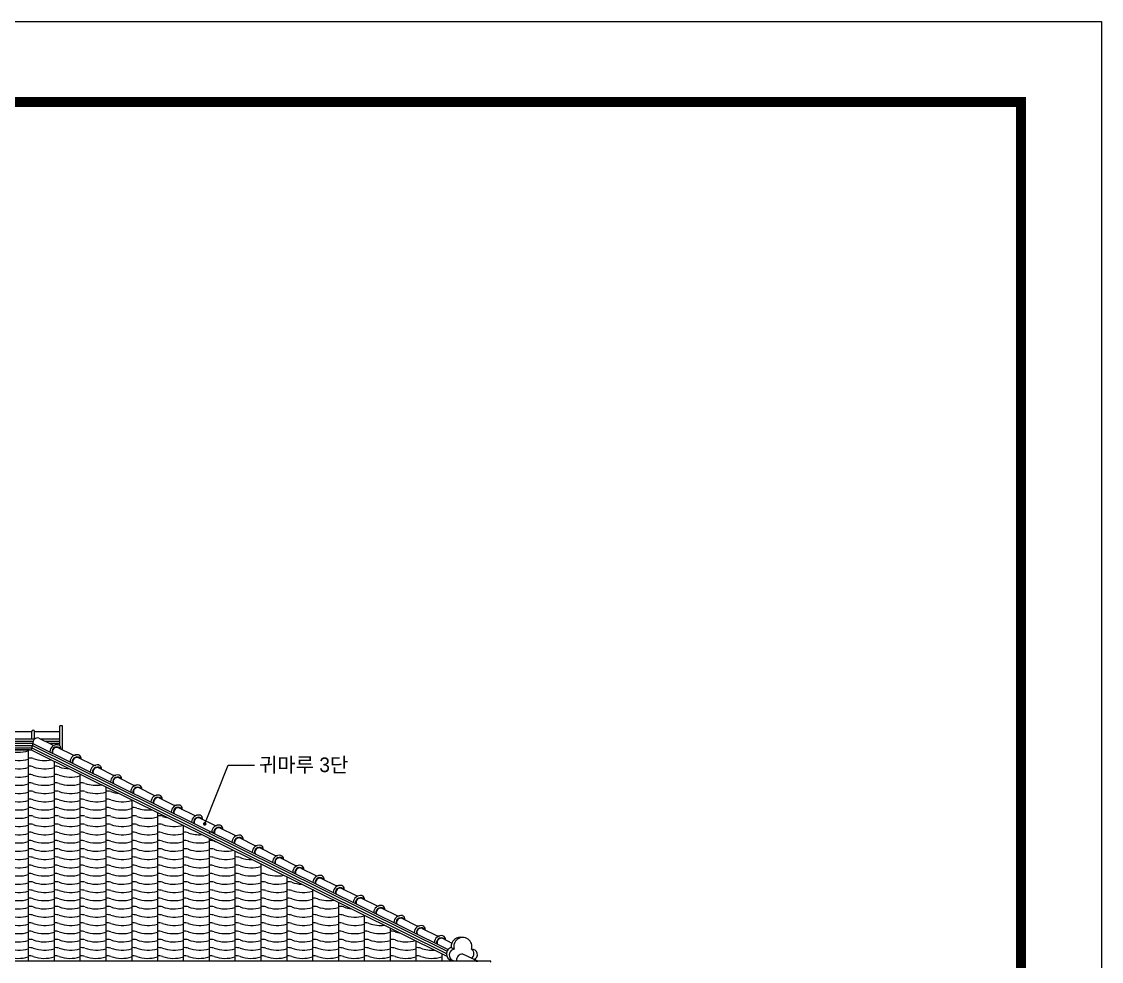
# Model space of a CAD drawing. Extents: x 101185 to 134825, y -129942 to -106182.
# Drawn here: x 123013 to 134825, y -116461 to -106182 of the extents above; entities that cross this region are included whole.
import ezdxf

# ---------------------------------------------------------------- set-up
doc = ezdxf.new("R2010")
doc.units = 0
doc.header["$LTSCALE"] = 50
doc.header["$MEASUREMENT"] = 0
for name, color, linetype in [('COR', 4, 'CONTINUOUS'), ('DIM', 7, 'CONTINUOUS'), ('ele-3', 6, 'CONTINUOUS'), ('HAT', 5, 'CONTINUOUS'), ('HATCH', 5, 'CONTINUOUS'), ('WAL', 3, 'CONTINUOUS'), ('WALLI', 4, 'CONTINUOUS'), ('WID', 4, 'CONTINUOUS')]:
    doc.layers.add(name, color=color, linetype=linetype)
doc.styles.add('현창', font='HYWULM_0.TTF')

# ---------------------------------------------------------------- blocks, each defined once
blk = doc.blocks.new('20')
at = {"layer": 'COR', "linetype": 'Continuous', "const_width": 270}
blk.add_lwpolyline([(230424, -2398), (230424, -57398), (308324, -57398), (308324, -2398)], close=True, dxfattribs=at)
at = {"layer": 'HAT'}
for p, q in [((226424, -198), (310524, -198)), ((310524, -198), (310524, -59598))]:
    blk.add_line(p, q, dxfattribs=at)

msp = doc.modelspace()

# ---------------------------------------------------------------- linework, layer by layer
at = {"layer": 'DIM'}
for p, q in [((123137, -114077), (123119, -114148)), ((125016, -114957), (125273, -114315)), ((125273, -114315), (125561, -114315))]:
    msp.add_line(p, q, dxfattribs=at)
at = {"layer": 'DIM', "const_width": 19.8}
msp.add_lwpolyline([(125006, -114957, 1), (125026, -114957, 1)], format="xyb", close=True, dxfattribs=at)
at = {"layer": 'ele-3'}
for p, q in [((112669, -114052), (123140, -114052)), ((112672, -114076), (123137, -114076)), ((112677, -114100), (123131, -114100)), ((123131, -114100), (127667, -116351)), ((123268, -114052), (123430, -114052)), ((123316, -114076), (123430, -114076)), ((112683, -114124), (123125, -114124)), ((123125, -114124), (127661, -116375))]:
    msp.add_line(p, q, dxfattribs=at)
at = {"layer": 'HAT'}
msp.add_line((127745, -116328), (127710, -116308), dxfattribs=at)
for centre, radius, start, end in [((122982, -113801), 373, 250.7046, 286.2204), ((122982, -113891), 373, 250.7046, 286.2204), ((122982, -113982), 373, 250.7046, 286.2204), ((123100, -114384), 147, 73.7335, 95.5336), ((123100, -114474), 147, 73.7335, 95.5336), ((123264, -113891), 373, 250.7046, 281.4962), ((123264, -113982), 373, 250.7046, 286.2204), ((123383, -114474), 147, 73.7335, 95.5336), ((123547, -113982), 373, 250.7046, 268.1692), ((122982, -114072), 373, 250.7046, 286.2204), ((123100, -114565), 147, 73.7335, 95.5336), ((123264, -114072), 373, 250.7046, 286.2204), ((123383, -114565), 147, 73.7335, 95.5336), ((123547, -114072), 373, 250.7046, 286.2204), ((123665, -114565), 147, 90.8529, 95.5336), ((122982, -114162), 373, 250.7046, 286.2204), ((123100, -114655), 147, 73.7335, 95.5336), ((123264, -114162), 373, 250.7046, 286.2204), ((123383, -114655), 147, 73.7335, 95.5336), ((123547, -114162), 373, 250.7046, 286.2204), ((123665, -114655), 147, 73.7335, 95.5336), ((123830, -114162), 373, 250.7046, 279.1902), ((122982, -114252), 373, 250.7046, 286.2204), ((122982, -114342), 373, 250.7046, 286.2204), ((123100, -114745), 147, 73.7335, 95.5336), ((123100, -114835), 147, 73.7335, 95.5336), ((123264, -114252), 373, 250.7046, 286.2204), ((123264, -114342), 373, 250.7046, 286.2204), ((123383, -114745), 147, 73.7335, 95.5336), ((123383, -114835), 147, 73.7335, 95.5336), ((123547, -114252), 373, 250.7046, 286.2204), ((123547, -114342), 373, 250.7046, 286.2204), ((123665, -114745), 147, 73.7335, 95.5336), ((123665, -114835), 147, 73.7335, 95.5336), ((123830, -114252), 373, 250.7046, 286.2204), ((123830, -114342), 373, 250.7046, 286.2204), ((123948, -114745), 147, 73.7335, 95.5336), ((123948, -114835), 147, 73.7335, 95.5336), ((124112, -114252), 373, 250.7046, 264.6064), ((124112, -114342), 373, 250.7046, 286.2204), ((122982, -114432), 373, 250.7046, 286.2204), ((123100, -114925), 147, 73.7335, 95.5336), ((123264, -114432), 373, 250.7046, 286.2204), ((123383, -114925), 147, 73.7335, 95.5336), ((123547, -114432), 373, 250.7046, 286.2204), ((123665, -114925), 147, 73.7335, 95.5336), ((123830, -114432), 373, 250.7046, 286.2204), ((123948, -114925), 147, 73.7335, 95.5336), ((124112, -114432), 373, 250.7046, 286.2204), ((124231, -114925), 147, 73.7335, 95.5336), ((124395, -114432), 373, 250.7046, 276.7463), ((122982, -114523), 373, 250.7046, 286.2204), ((123100, -115015), 147, 73.7335, 95.5336), ((123264, -114523), 373, 250.7046, 286.2204), ((123383, -115015), 147, 73.7335, 95.5336), ((123547, -114523), 373, 250.7046, 286.2204), ((123665, -115015), 147, 73.7335, 95.5336), ((123830, -114523), 373, 250.7046, 286.2204), ((123948, -115015), 147, 73.7335, 95.5336), ((124112, -114523), 373, 250.7046, 286.2204), ((124231, -115015), 147, 73.7335, 95.5336), ((124395, -114523), 373, 250.7046, 286.2204), ((124513, -115015), 147, 73.7335, 95.5336), ((124678, -114523), 373, 250.7046, 260.3396), ((122982, -114613), 373, 250.7046, 286.2204), ((123100, -115106), 147, 73.7335, 95.5336), ((123100, -115196), 147, 73.7335, 95.5336), ((123264, -114613), 373, 250.7046, 286.2204), ((123383, -115106), 147, 73.7335, 95.5336), ((123383, -115196), 147, 73.7335, 95.5336), ((123547, -114613), 373, 250.7046, 286.2204), ((123665, -115106), 147, 73.7335, 95.5336), ((123665, -115196), 147, 73.7335, 95.5336), ((123830, -114613), 373, 250.7046, 286.2204), ((123948, -115106), 147, 73.7335, 95.5336), ((123948, -115196), 147, 73.7335, 95.5336), ((124112, -114613), 373, 250.7046, 286.2204), ((124231, -115106), 147, 73.7335, 95.5336), ((124231, -115196), 147, 73.7335, 95.5336), ((124395, -114613), 373, 250.7046, 286.2204), ((124513, -115106), 147, 73.7335, 95.5336), ((124513, -115196), 147, 73.7335, 95.5336), ((124678, -114613), 373, 250.7046, 286.2204), ((124796, -115196), 147, 73.7335, 95.5336), ((125079, -115196), 147, 73.7335, 95.5336), ((122982, -114703), 373, 250.7046, 286.2204), ((122982, -114793), 373, 250.7046, 286.2204), ((123100, -115286), 147, 73.7335, 95.5336), ((123264, -114703), 373, 250.7046, 286.2204), ((123264, -114793), 373, 250.7046, 286.2204), ((123383, -115286), 147, 73.7335, 95.5336), ((123547, -114703), 373, 250.7046, 286.2204), ((123547, -114793), 373, 250.7046, 286.2204), ((123665, -115286), 147, 73.7335, 95.5336), ((123830, -114703), 373, 250.7046, 286.2204), ((123830, -114793), 373, 250.7046, 286.2204), ((123948, -115286), 147, 73.7335, 95.5336), ((124112, -114703), 373, 250.7046, 286.2204), ((124112, -114793), 373, 250.7046, 286.2204), ((124231, -115286), 147, 73.7335, 95.5336), ((124395, -114703), 373, 250.7046, 286.2204), ((124395, -114793), 373, 250.7046, 286.2204), ((124513, -115286), 147, 73.7335, 95.5336), ((124678, -114703), 373, 250.7046, 286.2204), ((124678, -114793), 373, 250.7046, 286.2204), ((124796, -115286), 147, 73.7335, 95.5336), ((124960, -114703), 373, 250.7046, 274.131), ((124960, -114793), 373, 250.7046, 286.2204), ((125079, -115286), 147, 73.7335, 95.5336), ((125243, -114793), 373, 250.7046, 254.5746), ((122982, -114883), 373, 250.7046, 286.2204), ((123100, -115376), 147, 73.7335, 95.5336), ((123264, -114883), 373, 250.7046, 286.2204), ((123383, -115376), 147, 73.7335, 95.5336), ((123547, -114883), 373, 250.7046, 286.2204), ((123665, -115376), 147, 73.7335, 95.5336), ((123830, -114883), 373, 250.7046, 286.2204), ((123948, -115376), 147, 73.7335, 95.5336), ((124112, -114883), 373, 250.7046, 286.2204), ((124231, -115376), 147, 73.7335, 95.5336), ((124395, -114883), 373, 250.7046, 286.2204), ((124513, -115376), 147, 73.7335, 95.5336), ((124678, -114883), 373, 250.7046, 286.2204), ((124796, -115376), 147, 73.7335, 95.5336), ((124960, -114883), 373, 250.7046, 286.2204), ((125079, -115376), 147, 73.7335, 95.5336), ((125243, -114883), 373, 250.7046, 283.684), ((122982, -114973), 373, 250.7046, 286.2204), ((123100, -115466), 147, 73.7335, 95.5336), ((123264, -114973), 373, 250.7046, 286.2204), ((123383, -115466), 147, 73.7335, 95.5336), ((123547, -114973), 373, 250.7046, 286.2204), ((123665, -115466), 147, 73.7335, 95.5336), ((123830, -114973), 373, 250.7046, 286.2204), ((123948, -115466), 147, 73.7335, 95.5336), ((124112, -114973), 373, 250.7046, 286.2204), ((124231, -115466), 147, 73.7335, 95.5336), ((124395, -114973), 373, 250.7046, 286.2204), ((124513, -115466), 147, 73.7335, 95.5336), ((124678, -114973), 373, 250.7046, 286.2204), ((124796, -115466), 147, 73.7335, 95.5336), ((124960, -114973), 373, 250.7046, 286.2204), ((125079, -115466), 147, 73.7335, 95.5336), ((125243, -114973), 373, 250.7046, 286.2204), ((125361, -115466), 147, 73.7335, 95.5336), ((125526, -114973), 373, 250.7046, 271.2952), ((122982, -115064), 373, 250.7046, 286.2204), ((122982, -115154), 373, 250.7046, 286.2204), ((123100, -115556), 147, 73.7335, 95.5336), ((123100, -115647), 147, 73.7335, 95.5336), ((123264, -115064), 373, 250.7046, 286.2204), ((123264, -115154), 373, 250.7046, 286.2204), ((123383, -115556), 147, 73.7335, 95.5336), ((123383, -115647), 147, 73.7335, 95.5336), ((123547, -115064), 373, 250.7046, 286.2204), ((123547, -115154), 373, 250.7046, 286.2204), ((123665, -115556), 147, 73.7335, 95.5336), ((123665, -115647), 147, 73.7335, 95.5336), ((123830, -115064), 373, 250.7046, 286.2204), ((123830, -115154), 373, 250.7046, 286.2204), ((123948, -115556), 147, 73.7335, 95.5336), ((123948, -115647), 147, 73.7335, 95.5336), ((124112, -115064), 373, 250.7046, 286.2204), ((124112, -115154), 373, 250.7046, 286.2204), ((124231, -115556), 147, 73.7335, 95.5336), ((124231, -115647), 147, 73.7335, 95.5336), ((124395, -115064), 373, 250.7046, 286.2204), ((124395, -115154), 373, 250.7046, 286.2204), ((124513, -115556), 147, 73.7335, 95.5336), ((124513, -115647), 147, 73.7335, 95.5336), ((124678, -115064), 373, 250.7046, 286.2204), ((124678, -115154), 373, 250.7046, 286.2204), ((124796, -115556), 147, 73.7335, 95.5336), ((124796, -115647), 147, 73.7335, 95.5336), ((124960, -115064), 373, 250.7046, 286.2204), ((124960, -115154), 373, 250.7046, 286.2204), ((125079, -115556), 147, 73.7335, 95.5336), ((125079, -115647), 147, 73.7335, 95.5336), ((125243, -115064), 373, 250.7046, 286.2204), ((125243, -115154), 373, 250.7046, 286.2204), ((125361, -115556), 147, 73.7335, 95.5336), ((125361, -115647), 147, 73.7335, 95.5336), ((125526, -115064), 373, 250.7046, 286.2204), ((125526, -115154), 373, 250.7046, 286.2204), ((125644, -115647), 147, 73.7335, 95.5336), ((125808, -115154), 373, 250.7046, 281.4914), ((122982, -115244), 373, 250.7046, 286.2204), ((123100, -115737), 147, 73.7335, 95.5336), ((123264, -115244), 373, 250.7046, 286.2204), ((123383, -115737), 147, 73.7335, 95.5336), ((123547, -115244), 373, 250.7046, 286.2204), ((123665, -115737), 147, 73.7335, 95.5336), ((123830, -115244), 373, 250.7046, 286.2204), ((123948, -115737), 147, 73.7335, 95.5336), ((124112, -115244), 373, 250.7046, 286.2204), ((124231, -115737), 147, 73.7335, 95.5336), ((124395, -115244), 373, 250.7046, 286.2204), ((124513, -115737), 147, 73.7335, 95.5336), ((124678, -115244), 373, 250.7046, 286.2204), ((124796, -115737), 147, 73.7335, 95.5336), ((124960, -115244), 373, 250.7046, 286.2204), ((125079, -115737), 147, 73.7335, 95.5336), ((125243, -115244), 373, 250.7046, 286.2204), ((125361, -115737), 147, 73.7335, 95.5336), ((125526, -115244), 373, 250.7046, 286.2204), ((125644, -115737), 147, 73.7335, 95.5336), ((125808, -115244), 373, 250.7046, 286.2204), ((125927, -115737), 147, 73.7335, 95.5336), ((126091, -115244), 373, 250.7046, 268.1621), ((122982, -115334), 373, 250.7046, 286.2204), ((123100, -115827), 147, 73.7335, 95.5336), ((123264, -115334), 373, 250.7046, 286.2204), ((123383, -115827), 147, 73.7335, 95.5336), ((123547, -115334), 373, 250.7046, 286.2204), ((123665, -115827), 147, 73.7335, 95.5336), ((123830, -115334), 373, 250.7046, 286.2204), ((123948, -115827), 147, 73.7335, 95.5336), ((124112, -115334), 373, 250.7046, 286.2204), ((124231, -115827), 147, 73.7335, 95.5336), ((124395, -115334), 373, 250.7046, 286.2204), ((124513, -115827), 147, 73.7335, 95.5336), ((124678, -115334), 373, 250.7046, 286.2204), ((124796, -115827), 147, 73.7335, 95.5336), ((124960, -115334), 373, 250.7046, 286.2204), ((125079, -115827), 147, 73.7335, 95.5336), ((125243, -115334), 373, 250.7046, 286.2204), ((125361, -115827), 147, 73.7335, 95.5336), ((125526, -115334), 373, 250.7046, 286.2204), ((125644, -115827), 147, 73.7335, 95.5336), ((125808, -115334), 373, 250.7046, 286.2204), ((125927, -115827), 147, 73.7335, 95.5336), ((126091, -115334), 373, 250.7046, 286.2204), ((126209, -115827), 147, 90.8694, 95.5336), ((122982, -115424), 373, 250.7046, 286.2204), ((122982, -115514), 373, 250.7046, 286.2204), ((123100, -115917), 147, 73.7335, 95.5336), ((123100, -116007), 147, 73.7335, 95.5336), ((123264, -115424), 373, 250.7046, 286.2204), ((123264, -115514), 373, 250.7046, 286.2204), ((123383, -115917), 147, 73.7335, 95.5336), ((123383, -116007), 147, 73.7335, 95.5336), ((123547, -115424), 373, 250.7046, 286.2204), ((123547, -115514), 373, 250.7046, 286.2204), ((123665, -115917), 147, 73.7335, 95.5336), ((123665, -116007), 147, 73.7335, 95.5336), ((123830, -115424), 373, 250.7046, 286.2204), ((123830, -115514), 373, 250.7046, 286.2204), ((123948, -115917), 147, 73.7335, 95.5336), ((123948, -116007), 147, 73.7335, 95.5336), ((124112, -115424), 373, 250.7046, 286.2204), ((124112, -115514), 373, 250.7046, 286.2204), ((124231, -115917), 147, 73.7335, 95.5336), ((124231, -116007), 147, 73.7335, 95.5336), ((124395, -115424), 373, 250.7046, 286.2204), ((124395, -115514), 373, 250.7046, 286.2204), ((124513, -115917), 147, 73.7335, 95.5336), ((124513, -116007), 147, 73.7335, 95.5336), ((124678, -115424), 373, 250.7046, 286.2204), ((124678, -115514), 373, 250.7046, 286.2204), ((124796, -115917), 147, 73.7335, 95.5336), ((124796, -116007), 147, 73.7335, 95.5336), ((124960, -115424), 373, 250.7046, 286.2204), ((124960, -115514), 373, 250.7046, 286.2204), ((125079, -115917), 147, 73.7335, 95.5336), ((125079, -116007), 147, 73.7335, 95.5336), ((125243, -115424), 373, 250.7046, 286.2204), ((125243, -115514), 373, 250.7046, 286.2204), ((125361, -115917), 147, 73.7335, 95.5336), ((125361, -116007), 147, 73.7335, 95.5336), ((125526, -115424), 373, 250.7046, 286.2204), ((125526, -115514), 373, 250.7046, 286.2204), ((125644, -115917), 147, 73.7335, 95.5336), ((125644, -116007), 147, 73.7335, 95.5336), ((125808, -115424), 373, 250.7046, 286.2204), ((125808, -115514), 373, 250.7046, 286.2204), ((125927, -115917), 147, 73.7335, 95.5336), ((125927, -116007), 147, 73.7335, 95.5336), ((126091, -115424), 373, 250.7046, 286.2204), ((126091, -115514), 373, 250.7046, 286.2204), ((126209, -115917), 147, 73.7335, 95.5336), ((126209, -116007), 147, 73.7335, 95.5336), ((126374, -115424), 373, 250.7046, 279.185), ((126374, -115514), 373, 250.7046, 286.2204), ((126492, -116007), 147, 73.7335, 95.5336), ((126656, -115514), 373, 250.7046, 264.5981), ((122982, -115604), 373, 250.7046, 286.2204), ((123100, -116097), 147, 73.7335, 95.5336), ((123264, -115604), 373, 250.7046, 286.2204), ((123383, -116097), 147, 73.7335, 95.5336), ((123547, -115604), 373, 250.7046, 286.2204), ((123665, -116097), 147, 73.7335, 95.5336), ((123830, -115604), 373, 250.7046, 286.2204), ((123948, -116097), 147, 73.7335, 95.5336), ((124112, -115604), 373, 250.7046, 286.2204), ((124231, -116097), 147, 73.7335, 95.5336), ((124395, -115604), 373, 250.7046, 286.2204), ((124513, -116097), 147, 73.7335, 95.5336), ((124678, -115604), 373, 250.7046, 286.2204), ((124796, -116097), 147, 73.7335, 95.5336), ((124960, -115604), 373, 250.7046, 286.2204), ((125079, -116097), 147, 73.7335, 95.5336), ((125243, -115604), 373, 250.7046, 286.2204), ((125361, -116097), 147, 73.7335, 95.5336), ((125526, -115604), 373, 250.7046, 286.2204), ((125644, -116097), 147, 73.7335, 95.5336), ((125808, -115604), 373, 250.7046, 286.2204), ((125927, -116097), 147, 73.7335, 95.5336), ((126091, -115604), 373, 250.7046, 286.2204), ((126209, -116097), 147, 73.7335, 95.5336), ((126374, -115604), 373, 250.7046, 286.2204), ((126492, -116097), 147, 73.7335, 95.5336), ((126656, -115604), 373, 250.7046, 286.2204), ((122982, -115695), 373, 250.7046, 286.2204), ((123100, -116187), 147, 73.7335, 95.5336), ((123264, -115695), 373, 250.7046, 286.2204), ((123383, -116187), 147, 73.7335, 95.5336), ((123547, -115695), 373, 250.7046, 286.2204), ((123665, -116187), 147, 73.7335, 95.5336), ((123830, -115695), 373, 250.7046, 286.2204), ((123948, -116187), 147, 73.7335, 95.5336), ((124112, -115695), 373, 250.7046, 286.2204), ((124231, -116187), 147, 73.7335, 95.5336), ((124395, -115695), 373, 250.7046, 286.2204), ((124513, -116187), 147, 73.7335, 95.5336), ((124678, -115695), 373, 250.7046, 286.2204), ((124796, -116187), 147, 73.7335, 95.5336), ((124960, -115695), 373, 250.7046, 286.2204), ((125079, -116187), 147, 73.7335, 95.5336), ((125243, -115695), 373, 250.7046, 286.2204), ((125361, -116187), 147, 73.7335, 95.5336), ((125526, -115695), 373, 250.7046, 286.2204), ((125644, -116187), 147, 73.7335, 95.5336), ((125808, -115695), 373, 250.7046, 286.2204), ((125927, -116187), 147, 73.7335, 95.5336), ((126091, -115695), 373, 250.7046, 286.2204), ((126209, -116187), 147, 73.7335, 95.5336), ((126374, -115695), 373, 250.7046, 286.2204), ((126492, -116187), 147, 73.7335, 95.5336), ((126656, -115695), 373, 250.7046, 286.2204), ((126775, -116187), 147, 73.7335, 95.5336), ((126939, -115695), 373, 250.7046, 276.7408), ((122982, -115785), 373, 250.7046, 286.2204), ((122982, -115875), 373, 250.7046, 286.2204), ((123100, -116278), 147, 73.7335, 95.5336), ((123100, -116368), 147, 73.7335, 95.5336), ((123264, -115785), 373, 250.7046, 286.2204), ((123264, -115875), 373, 250.7046, 286.2204), ((123383, -116278), 147, 73.7335, 95.5336), ((123383, -116368), 147, 73.7335, 95.5336), ((123547, -115785), 373, 250.7046, 286.2204), ((123547, -115875), 373, 250.7046, 286.2204), ((123665, -116278), 147, 73.7335, 95.5336), ((123665, -116368), 147, 73.7335, 95.5336), ((123830, -115785), 373, 250.7046, 286.2204), ((123830, -115875), 373, 250.7046, 286.2204), ((123948, -116278), 147, 73.7335, 95.5336), ((123948, -116368), 147, 73.7335, 95.5336), ((124112, -115785), 373, 250.7046, 286.2204), ((124112, -115875), 373, 250.7046, 286.2204), ((124231, -116278), 147, 73.7335, 95.5336), ((124231, -116368), 147, 73.7335, 95.5336), ((124395, -115785), 373, 250.7046, 286.2204), ((124395, -115875), 373, 250.7046, 286.2204), ((124513, -116278), 147, 73.7335, 95.5336), ((124513, -116368), 147, 73.7335, 95.5336), ((124678, -115785), 373, 250.7046, 286.2204), ((124678, -115875), 373, 250.7046, 286.2204), ((124796, -116278), 147, 73.7335, 95.5336), ((124796, -116368), 147, 73.7335, 95.5336), ((124960, -115785), 373, 250.7046, 286.2204), ((124960, -115875), 373, 250.7046, 286.2204), ((125079, -116278), 147, 73.7335, 95.5336), ((125079, -116368), 147, 73.7335, 95.5336), ((125243, -115785), 373, 250.7046, 286.2204), ((125243, -115875), 373, 250.7046, 286.2204), ((125361, -116278), 147, 73.7335, 95.5336), ((125361, -116368), 147, 73.7335, 95.5336), ((125526, -115785), 373, 250.7046, 286.2204), ((125526, -115875), 373, 250.7046, 286.2204), ((125644, -116278), 147, 73.7335, 95.5336), ((125644, -116368), 147, 73.7335, 95.5336), ((125808, -115785), 373, 250.7046, 286.2204), ((125808, -115875), 373, 250.7046, 286.2204), ((125927, -116278), 147, 73.7335, 95.5336), ((125927, -116368), 147, 73.7335, 95.5336), ((126091, -115785), 373, 250.7046, 286.2204), ((126091, -115875), 373, 250.7046, 286.2204), ((126209, -116278), 147, 73.7335, 95.5336), ((126209, -116368), 147, 73.7335, 95.5336), ((126374, -115785), 373, 250.7046, 286.2204), ((126374, -115875), 373, 250.7046, 286.2204), ((126492, -116278), 147, 73.7335, 95.5336), ((126492, -116368), 147, 73.7335, 95.5336), ((126656, -115785), 373, 250.7046, 286.2204), ((126656, -115875), 373, 250.7046, 286.2204), ((126775, -116278), 147, 73.7335, 95.5336), ((126775, -116368), 147, 73.7335, 95.5336), ((126939, -115785), 373, 250.7046, 286.2204), ((126939, -115875), 373, 250.7046, 286.2204), ((127057, -116278), 147, 73.7335, 95.5336), ((127057, -116368), 147, 73.7335, 95.5336), ((127222, -115785), 373, 250.7046, 260.3293), ((127222, -115875), 373, 250.7046, 285.7767), ((127818, -116304), 107, 78.0704, 182.4943), ((122982, -115965), 373, 250.7046, 286.2204), ((123100, -116458), 147, 73.7335, 95.5336), ((123264, -115965), 373, 250.7046, 286.2204), ((123383, -116458), 147, 73.7335, 95.5336), ((123547, -115965), 373, 250.7046, 286.2204), ((123665, -116458), 147, 73.7335, 95.5336), ((123830, -115965), 373, 250.7046, 286.2204), ((123948, -116458), 147, 73.7335, 95.5336), ((124112, -115965), 373, 250.7046, 286.2204), ((124231, -116458), 147, 73.7335, 95.5336), ((124395, -115965), 373, 250.7046, 286.2204), ((124513, -116458), 147, 73.7335, 95.5336), ((124678, -115965), 373, 250.7046, 286.2204), ((124796, -116458), 147, 73.7335, 95.5336), ((124960, -115965), 373, 250.7046, 286.2204), ((125079, -116458), 147, 73.7335, 95.5336), ((125243, -115965), 373, 250.7046, 286.2204), ((125361, -116458), 147, 73.7335, 95.5336), ((125526, -115965), 373, 250.7046, 286.2204), ((125644, -116458), 147, 73.7335, 95.5336), ((125808, -115965), 373, 250.7046, 286.2204), ((125927, -116458), 147, 73.7335, 95.5336), ((126091, -115965), 373, 250.7046, 286.2204), ((126209, -116458), 147, 73.7335, 95.5336), ((126374, -115965), 373, 250.7046, 286.2204), ((126492, -116458), 147, 73.7335, 95.5336), ((126656, -115965), 373, 250.7046, 286.2204), ((126775, -116458), 147, 73.7335, 95.5336), ((126939, -115965), 373, 250.7046, 286.2204), ((127057, -116458), 147, 73.7335, 95.5336), ((127222, -115965), 373, 250.7046, 286.2204), ((127340, -116458), 147, 73.7335, 95.5336), ((127502, -115982), 356, 250.2413, 274.7232), ((127737, -116380), 76.5, 110.6281, 282.5189), ((122982, -116055), 373, 250.7046, 286.2204), ((123100, -116548), 147, 73.7335, 95.5336), ((123264, -116055), 373, 250.7046, 286.2204), ((123383, -116548), 147, 73.7335, 95.5336), ((123547, -116055), 373, 250.7046, 286.2204), ((123665, -116548), 147, 73.7335, 95.5336), ((123830, -116055), 373, 250.7046, 286.2204), ((123948, -116548), 147, 73.7335, 95.5336), ((124112, -116055), 373, 250.7046, 286.2204), ((124231, -116548), 147, 73.7335, 95.5336), ((124395, -116055), 373, 250.7046, 286.2204), ((124513, -116548), 147, 73.7335, 95.5336), ((124678, -116055), 373, 250.7046, 286.2204), ((124796, -116548), 147, 73.7335, 95.5336), ((124960, -116055), 373, 250.7046, 286.2204), ((125079, -116548), 147, 73.7335, 95.5336), ((125243, -116055), 373, 250.7046, 286.2204), ((125361, -116548), 147, 73.7335, 95.5336), ((125526, -116055), 373, 250.7046, 286.2204), ((125644, -116548), 147, 73.7335, 95.5336), ((125808, -116055), 373, 250.7046, 286.2204), ((125927, -116548), 147, 73.7335, 95.5336), ((126091, -116055), 373, 250.7046, 286.2204), ((126209, -116548), 147, 73.7335, 95.5336), ((126374, -116055), 373, 250.7046, 286.2204), ((126492, -116548), 147, 73.7335, 95.5336), ((126656, -116055), 373, 250.7046, 286.2204), ((126775, -116548), 147, 73.7335, 95.5336), ((126939, -116055), 373, 250.7046, 286.2204), ((127057, -116548), 147, 73.7335, 95.5336), ((127222, -116055), 373, 250.7046, 286.2204), ((127340, -116548), 147, 73.7335, 95.5336), ((127504, -116055), 373, 250.7046, 286.2204)]:
    msp.add_arc(centre, radius, start, end, dxfattribs=at)
at = {"layer": 'HATCH'}
msp.add_line((128144, -116460), (120259, -116460), dxfattribs=at)
at = {"layer": 'WALLI'}
for p, q in [((122823, -113948), (123123, -113948)), ((123123, -114028), (123123, -113948)), ((123153, -114028), (123153, -113948)), ((123153, -113948), (123430, -113948)), ((123460, -113885), (123430, -113885)), ((123430, -114103), (123430, -113885)), ((123460, -113885), (123430, -113885)), ((123460, -114147), (123460, -113885)), ((112650, -114028), (123158, -114028)), ((123137, -114077), (127679, -116330)), ((123203, -114020), (123351, -114093)), ((123220, -114028), (123430, -114028)), ((112689, -114148), (123119, -114148)), ((123119, -114148), (127665, -116403)), ((123408, -114122), (123573, -114203)), ((123630, -114232), (123794, -114313)), ((123851, -114342), (124016, -114423)), ((124073, -114451), (124237, -114533)), ((124294, -114561), (124458, -114643)), ((124516, -114671), (124680, -114753)), ((124737, -114781), (124901, -114863)), ((124959, -114891), (125123, -114972)), ((125180, -115001), (125344, -115082)), ((125401, -115111), (125566, -115192)), ((125623, -115221), (125787, -115302)), ((125844, -115330), (126009, -115412)), ((126066, -115440), (126230, -115522)), ((126287, -115550), (126452, -115632)), ((126509, -115660), (126673, -115742)), ((126730, -115770), (126894, -115851)), ((126952, -115880), (127116, -115961)), ((127173, -115990), (127337, -116071)), ((127395, -116100), (127559, -116181)), ((127616, -116209), (127719, -116261)), ((127790, -116460), (127772, -116451)), ((128003, -116460), (127839, -116383))]:
    msp.add_line(p, q, dxfattribs=at)
for centre, radius, start, end in [((123138, -113948), 15, 0, 180), ((123189, -114070), 52.4, 74.493, 186.6818), ((123399, -114169), 77.6, 78.4941, 178.789), ((123368, -113992), 103, 260.7841, 277.3674), ((123400, -114134), 43.3, 353.8092, 70.4408), ((123399, -114169), 53.6, 34.8119, 191.6272), ((123399, -114169), 48.6, 78.4941, 196.3947), ((123620, -114279), 77.6, 78.4941, 178.789), ((123620, -114279), 53.6, 34.8119, 191.6272), ((123589, -114102), 103, 260.7841, 277.3674), ((123621, -114244), 43.3, 353.8092, 70.4408), ((123620, -114279), 48.6, 78.4941, 196.3947), ((123842, -114389), 77.6, 78.4941, 178.789), ((123842, -114389), 53.6, 34.8119, 191.6272), ((123842, -114389), 48.6, 78.4941, 196.3947), ((123811, -114212), 103, 260.7841, 277.3674), ((123843, -114354), 43.3, 353.8092, 70.4408), ((124063, -114499), 77.6, 78.4941, 178.789), ((124063, -114499), 53.6, 34.8119, 191.6272), ((124063, -114499), 48.6, 78.4941, 196.3947), ((124032, -114322), 103, 260.7841, 277.3674), ((124064, -114464), 43.3, 353.8092, 70.4408), ((124284, -114609), 77.6, 78.4941, 178.789), ((124284, -114609), 53.6, 34.8119, 191.6272), ((124284, -114609), 48.6, 78.4941, 196.3947), ((124253, -114432), 103, 260.7841, 277.3674), ((124285, -114574), 43.3, 353.8092, 70.4408), ((124506, -114719), 77.6, 78.4941, 178.789), ((124506, -114719), 53.6, 34.8119, 191.6272), ((124506, -114719), 48.6, 78.4941, 196.3947), ((124475, -114542), 103, 260.7841, 277.3674), ((124507, -114684), 43.3, 353.8092, 70.4408), ((124727, -114829), 77.6, 78.4941, 178.789), ((124727, -114829), 53.6, 34.8119, 191.6272), ((124727, -114829), 48.6, 78.4941, 196.3947), ((124696, -114651), 103, 260.7841, 277.3674), ((124728, -114793), 43.3, 353.8092, 70.4408), ((124949, -114939), 77.6, 78.4941, 178.789), ((124949, -114939), 53.6, 34.8119, 191.6272), ((124949, -114939), 48.6, 78.4941, 196.3947), ((124918, -114761), 103, 260.7841, 277.3674), ((124950, -114903), 43.3, 353.8092, 70.4408), ((125170, -115048), 77.6, 78.4941, 178.789), ((125170, -115048), 53.6, 34.8119, 191.6272), ((125170, -115048), 48.6, 78.4941, 196.3947), ((125139, -114871), 103, 260.7841, 277.3674), ((125171, -115013), 43.3, 353.8092, 70.4408), ((125392, -115158), 77.6, 78.4941, 178.789), ((125392, -115158), 53.6, 34.8119, 191.6272), ((125392, -115158), 48.6, 78.4941, 196.3947), ((125361, -114981), 103, 260.7841, 277.3674), ((125393, -115123), 43.3, 353.8092, 70.4408), ((125613, -115268), 77.6, 78.4941, 178.789), ((125613, -115268), 53.6, 34.8119, 191.6272), ((125613, -115268), 48.6, 78.4941, 196.3947), ((125582, -115091), 103, 260.7841, 277.3674), ((125614, -115233), 43.3, 353.8092, 70.4408), ((125835, -115378), 77.6, 78.4941, 178.789), ((125835, -115378), 53.6, 34.8119, 191.6272), ((125835, -115378), 48.6, 78.4941, 196.3947), ((125804, -115201), 103, 260.7841, 277.3674), ((125836, -115343), 43.3, 353.8092, 70.4408), ((126056, -115488), 77.6, 78.4941, 178.789), ((126056, -115488), 53.6, 34.8119, 191.6272), ((126056, -115488), 48.6, 78.4941, 196.3947), ((126025, -115311), 103, 260.7841, 277.3674), ((126057, -115453), 43.3, 353.8092, 70.4408), ((126278, -115598), 77.6, 78.4941, 178.789), ((126247, -115421), 103, 260.7841, 277.3674), ((126279, -115563), 43.3, 353.8092, 70.4408), ((126278, -115598), 53.6, 34.8119, 191.6272), ((126278, -115598), 48.6, 78.4941, 196.3947), ((126499, -115708), 77.6, 78.4941, 178.789), ((126468, -115530), 103, 260.7841, 277.3674), ((126500, -115672), 43.3, 353.8092, 70.4408), ((126499, -115708), 53.6, 34.8119, 191.6272), ((126499, -115708), 48.6, 78.4941, 196.3947), ((126720, -115818), 77.6, 78.4941, 178.789), ((126689, -115640), 103, 260.7841, 277.3674), ((126721, -115782), 43.3, 353.8092, 70.4408), ((126720, -115818), 53.6, 34.8119, 191.6272), ((126720, -115818), 48.6, 78.4941, 196.3947), ((126942, -115927), 77.6, 78.4941, 178.789), ((126942, -115927), 53.6, 34.8119, 191.6272), ((126942, -115927), 48.6, 78.4941, 196.3947), ((126911, -115750), 103, 260.7841, 277.3674), ((126943, -115892), 43.3, 353.8092, 70.4408), ((127163, -116037), 77.6, 78.4941, 178.789), ((127163, -116037), 53.6, 34.8119, 191.6272), ((127163, -116037), 48.6, 78.4941, 196.3947), ((127132, -115860), 103, 260.7841, 277.3674), ((127164, -116002), 43.3, 353.8092, 70.4408), ((127385, -116147), 77.6, 78.4941, 178.789), ((127385, -116147), 53.6, 34.8119, 191.6272), ((127385, -116147), 48.6, 78.4941, 196.3947), ((127354, -115970), 103, 260.7841, 277.3674), ((127386, -116112), 43.3, 353.8092, 70.4408), ((127606, -116257), 77.6, 78.4941, 178.789), ((127606, -116257), 53.6, 34.8119, 191.6272), ((127606, -116257), 48.6, 78.4941, 196.3947), ((127575, -116080), 103, 260.7841, 277.3674), ((127607, -116222), 43.3, 353.8092, 70.4408), ((127840, -116299), 100, 342.6585, 197.3416), ((127754, -116391), 63.5, 98.4817, 287.4687), ((127903, -116377), 58.2, 300.402, 56.3993), ((127942, -116385), 57.2, 287.8951, 96.8947), ((127833, -116444), 61.3, 84.7124, 186.8224)]:
    msp.add_arc(centre, radius, start, end, dxfattribs=at)
at = {"layer": 'WALLI', "extrusion": (0, 0, -1)}
msp.add_ellipse((127968, -116535), major_axis=(35, 75.1), ratio=0.475135, start_param=5.847118, end_param=6.283185, dxfattribs=at)
at = {"layer": 'WID'}
for p, q in [((123099, -114148), (112709, -114148)), ((123086, -114148), (123086, -116460)), ((123369, -114272), (123369, -116460)), ((123651, -114412), (123651, -116460)), ((123934, -114552), (123934, -116460)), ((124217, -114693), (124217, -116460)), ((124499, -114833), (124499, -116460)), ((124782, -114973), (124782, -116460)), ((125065, -115113), (125065, -116460)), ((125347, -115254), (125347, -116460)), ((125630, -115394), (125630, -116460)), ((125913, -115534), (125913, -116460)), ((126195, -115674), (126195, -116460)), ((126478, -115815), (126478, -116460)), ((126761, -115955), (126761, -116460)), ((127043, -116095), (127043, -116460)), ((127326, -116235), (127326, -116460)), ((127609, -116376), (127609, -116460))]:
    msp.add_line(p, q, dxfattribs=at)
msp.add_arc((128144, -116463), 3.02, 267.938, 191.0444, dxfattribs=at)

# ---------------------------------------------------------------- block references
at = {"layer": 'WAL', "xscale": 0.4000000000232831, "yscale": 0.4000000000232831, "zscale": 0.4000000000000001}
msp.add_blockref('20', (10616, -106103), dxfattribs=at)

# ---------------------------------------------------------------- texts
at = {"layer": 'DIM', "style": '현창'}
msp.add_text('귀마루 3단 ', height=160, dxfattribs=at).set_placement((125609, -114391))

doc.saveas('drawing.dxf')
